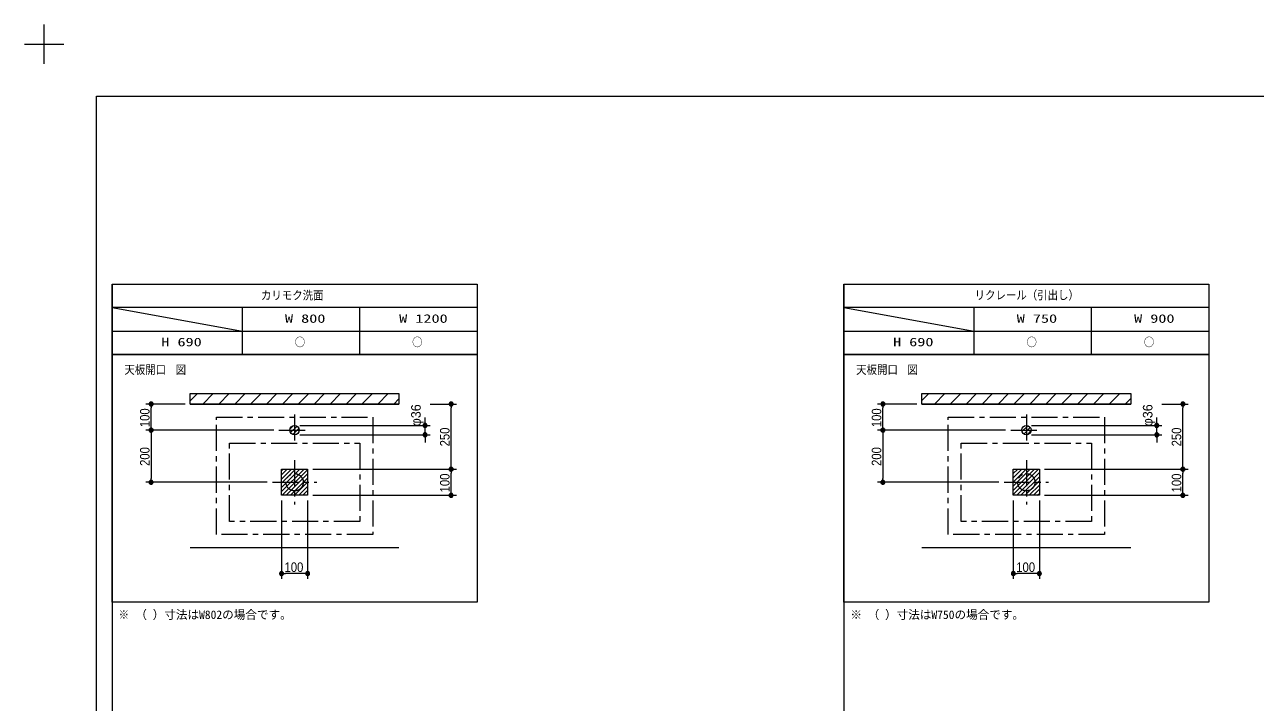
# Model space of a CAD drawing. Units: millimetres, scale not verified. Extents: x -6062 to 6062, y -3045 to 3045.
# Drawn here: x -6062 to -1344, y 446 to 3045 of the extents above; entities that cross this region are included whole.
import ezdxf
from ezdxf.enums import TextEntityAlignment as Align

# ---------------------------------------------------------------- set-up
doc = ezdxf.new("R2010")
doc.units = ezdxf.units.MM
doc.header["$LTSCALE"] = 20
doc.linetypes.add('CHAIN1', pattern=[8, 5, -1, 1, -1])
for name, color, linetype, lineweight in [('0-0_1図面枠', 7, 'Continuous', 9), ('0-2_2寸法-1', 7, 'Continuous', 9), ('0-3_0', 7, 'Continuous', 9), ('0-4_2寸法-2', 7, 'Continuous', 9), ('0-7_3一般', 7, 'Continuous', 9)]:
    doc.layers.add(name, color=color, linetype=linetype, lineweight=lineweight)
doc.styles.add('ＭＳ ゴシック', font='')
doc.styles.add('ＭＳ Ｐゴシック', font='')
doc.styles.get('ＭＳ ゴシック').set_extended_font_data('MS Gothic')
doc.styles.get('ＭＳ Ｐゴシック').set_extended_font_data('MS PGothic')

# ---------------------------------------------------------------- blocks, each defined once
blk = doc.blocks.new('グループ')
at = {"layer": '0-0_1図面枠'}
for p, q in [((-84000, 57900), (-84000, 60900)), ((-85500, 59400), (-82500, 59400))]:
    blk.add_line(p, q, dxfattribs=at)
blk = doc.blocks.new('グループ-2')
at = {"layer": '0-0_1図面枠'}
blk.add_lwpolyline([(-80000, 55400), (80000, 55400), (80000, -55400), (-80000, -55400)], close=True, dxfattribs=at)
blk = doc.blocks.new('図面枠')
at = {"layer": '0-0_1図面枠'}
for name in ['グループ', 'グループ-2']:
    blk.add_blockref(name, (0, 0), dxfattribs=at)
blk = doc.blocks.new('グループ-4')
at = {"layer": '0-0_1図面枠'}
for p, q in [((-78800, 41000), (-78800, -48600)), ((-22700, 41000), (-22700, -48600)), ((-50800, 39200), (-78800, 39200)), ((-78800, 39200), (-68800, 37400)), ((-68800, 35600), (-68800, 39200)), ((-59800, 35600), (-59800, 39200)), ((5300, 39200), (-22700, 39200)), ((-22700, 39200), (-12700, 37400)), ((-12700, 35600), (-12700, 39200)), ((-3700, 35600), (-3700, 39200)), ((-78800, 37400), (-50800, 37400)), ((-22700, 37400), (5300, 37400))]:
    blk.add_line(p, q, dxfattribs=at)
for points in [[(-78800, 41000), (-50800, 41000), (-50800, 35600), (-78800, 35600)], [(-22700, 41000), (5300, 41000), (5300, 35600), (-22700, 35600)], [(-78800, 35600), (-50800, 35600), (-50800, 16600), (-78800, 16600)], [(-22700, 35600), (5300, 35600), (5300, 16600), (-22700, 16600)]]:
    blk.add_lwpolyline(points, close=True, dxfattribs=at)
blk = doc.blocks.new('_Dot')
at = {"layer": '0-3_0'}
for p, q in [((-10, 0), (-20, 0)), ((9.78, 2), (-9.78, 2)), ((7.99, 6), (-7.99, 6)), ((9.16, -3.98), (-9.16, -3.98)), ((6, -7.98), (-6, -7.98))]:
    blk.add_line(p, q, dxfattribs=at)
for points in [[(10, 0), (9.92, 1.25), (9.69, 2.49), (9.3, 3.68), (8.76, 4.82), (8.09, 5.88), (7.29, 6.85), (6.37, 7.71), (5.36, 8.44), (4.26, 9.05), (3.09, 9.51), (1.87, 9.82), (0.63, 9.98), (-0.63, 9.98), (-1.87, 9.82), (-3.09, 9.51), (-4.26, 9.05), (-5.36, 8.44), (-6.37, 7.71), (-7.29, 6.85), (-8.09, 5.88), (-8.76, 4.82), (-9.3, 3.68), (-9.69, 2.49), (-9.92, 1.25), (-10, 0), (0, 0)], [(-10, 0), (-9.92, -1.25), (-9.69, -2.49), (-9.3, -3.68), (-8.76, -4.82), (-8.09, -5.88), (-7.29, -6.85), (-6.37, -7.71), (-5.36, -8.44), (-4.26, -9.05), (-3.09, -9.51), (-1.87, -9.82), (-0.63, -9.98), (0.63, -9.98), (1.87, -9.82), (3.09, -9.51), (4.26, -9.05), (5.36, -8.44), (6.37, -7.71), (7.29, -6.85), (8.09, -5.88), (8.76, -4.82), (9.3, -3.68), (9.69, -2.49), (9.92, -1.25), (10, 0), (0, 0)]]:
    blk.add_lwpolyline(points, close=True, dxfattribs=at)

msp = doc.modelspace()

# ---------------------------------------------------------------- linework, layer by layer
at = {"layer": '0-2_2寸法-1'}
for p, q in [((-5447.5, 1590), (-5597.5, 1590)), ((-5577.5, 1505.01), (-5577.5, 1574.99)), ((-4507.5, 1590), (-4407.5, 1590)), ((-4427.5, 1355.01), (-4427.5, 1574.99)), ((-2642.5, 1590), (-2792.5, 1590)), ((-2772.5, 1505.01), (-2772.5, 1574.99)), ((-1702.5, 1590), (-1602.5, 1590)), ((-1622.5, 1355.01), (-1622.5, 1574.99)), ((-5107.5, 1490), (-5597.5, 1490)), ((-5107.5, 1490), (-5597.5, 1490)), ((-5577.5, 1474.99), (-5577.5, 1305.01)), ((-2302.5, 1490), (-2792.5, 1490)), ((-2302.5, 1490), (-2792.5, 1490)), ((-2772.5, 1474.99), (-2772.5, 1305.01)), ((-4957.5, 1340), (-4407.5, 1340)), ((-4957.5, 1340), (-4407.5, 1340)), ((-4427.5, 1255.01), (-4427.5, 1324.99)), ((-2152.5, 1340), (-1602.5, 1340)), ((-2152.5, 1340), (-1602.5, 1340)), ((-1622.5, 1255.01), (-1622.5, 1324.99)), ((-5132.5, 1290), (-5597.5, 1290)), ((-2327.5, 1290), (-2792.5, 1290)), ((-4957.5, 1240), (-4407.5, 1240)), ((-2152.5, 1240), (-1602.5, 1240)), ((-5077.5, 1220), (-5077.5, 920)), ((-4977.5, 1220), (-4977.5, 920)), ((-2272.5, 1220), (-2272.5, 920)), ((-2172.5, 1220), (-2172.5, 920)), ((-4992.51, 940), (-5062.49, 940)), ((-2187.51, 940), (-2257.49, 940))]:
    msp.add_line(p, q, dxfattribs=at)
at = {"layer": '0-4_2寸法-2'}
for p, q in [((-4527.5, 1523.01), (-4527.5, 1538.01)), ((-1722.5, 1523.01), (-1722.5, 1538.01)), ((-5007.5, 1508), (-4507.5, 1508)), ((-5007.5, 1472), (-4507.5, 1472)), ((-4527.5, 1472), (-4527.5, 1508)), ((-2202.5, 1508), (-1702.5, 1508)), ((-2202.5, 1472), (-1702.5, 1472)), ((-1722.5, 1472), (-1722.5, 1508)), ((-4527.5, 1456.99), (-4527.5, 1441.99)), ((-1722.5, 1456.99), (-1722.5, 1441.99))]:
    msp.add_line(p, q, dxfattribs=at)
at = {"layer": '0-7_3一般'}
for p, q in [((-5427.5, 1602.56), (-5400.06, 1630)), ((-5379.1, 1590), (-5339.1, 1630)), ((-5318.14, 1590), (-5278.14, 1630)), ((-5257.18, 1590), (-5217.18, 1630)), ((-5196.22, 1590), (-5156.22, 1630)), ((-5135.26, 1590), (-5095.26, 1630)), ((-5074.3, 1590), (-5034.3, 1630)), ((-5013.34, 1590), (-4973.34, 1630)), ((-4952.38, 1590), (-4912.38, 1630)), ((-4891.42, 1590), (-4851.42, 1630)), ((-4830.46, 1590), (-4790.46, 1630)), ((-4769.5, 1590), (-4729.5, 1630)), ((-4708.54, 1590), (-4668.54, 1630)), ((-4647.58, 1590), (-4627.5, 1610.08)), ((-2622.5, 1603.4), (-2595.9, 1630)), ((-2574.94, 1590), (-2534.94, 1630)), ((-2513.98, 1590), (-2473.98, 1630)), ((-2453.02, 1590), (-2413.02, 1630)), ((-2392.06, 1590), (-2352.06, 1630)), ((-2331.1, 1590), (-2291.1, 1630)), ((-2270.14, 1590), (-2230.14, 1630)), ((-2209.18, 1590), (-2169.18, 1630)), ((-2148.22, 1590), (-2108.22, 1630)), ((-2087.26, 1590), (-2047.26, 1630)), ((-2026.3, 1590), (-1986.3, 1630)), ((-1965.34, 1590), (-1925.34, 1630)), ((-1904.38, 1590), (-1864.38, 1630)), ((-1843.42, 1590), (-1822.5, 1610.92)), ((-5427.5, 1590), (-4627.5, 1590)), ((-2622.5, 1590), (-1822.5, 1590)), ((-5044.79, 1494.71), (-5032.21, 1507.29)), ((-5042.83, 1480.67), (-5018.17, 1505.33)), ((-5034.19, 1473.31), (-5010.81, 1496.69)), ((-2239.42, 1484.08), (-2216.58, 1506.92)), ((-2232.48, 1475.02), (-2207.52, 1499.98)), ((-2219.17, 1472.33), (-2204.83, 1486.67)), ((-5077.5, 1334), (-5071.5, 1340)), ((-5077.5, 1318), (-5055.5, 1340)), ((-5077.5, 1302), (-5039.5, 1340)), ((-5077.5, 1286), (-5023.5, 1340)), ((-5077.5, 1270), (-5007.5, 1340)), ((-5077.5, 1254), (-4991.5, 1340)), ((-5075.5, 1240), (-4977.5, 1338)), ((-5059.5, 1240), (-4977.5, 1322)), ((-2272.5, 1339), (-2271.5, 1340)), ((-2272.5, 1323), (-2255.5, 1340)), ((-2272.5, 1307), (-2239.5, 1340)), ((-2272.5, 1291), (-2223.5, 1340)), ((-2272.5, 1275), (-2207.5, 1340)), ((-2272.5, 1259), (-2191.5, 1340)), ((-2272.5, 1243), (-2175.5, 1340)), ((-2259.5, 1240), (-2172.5, 1327)), ((-5043.5, 1240), (-4977.5, 1306)), ((-5027.5, 1240), (-4977.5, 1290)), ((-5011.5, 1240), (-4977.5, 1274)), ((-2243.5, 1240), (-2172.5, 1311)), ((-2227.5, 1240), (-2172.5, 1295)), ((-2211.5, 1240), (-2172.5, 1279)), ((-4995.5, 1240), (-4977.5, 1258)), ((-4979.5, 1240), (-4977.5, 1242)), ((-2195.5, 1240), (-2172.5, 1263)), ((-2179.5, 1240), (-2172.5, 1247)), ((-5427.5, 1040), (-4627.5, 1040)), ((-2622.5, 1040), (-1822.5, 1040))]:
    msp.add_line(p, q, dxfattribs=at)
at = {"layer": '0-7_3一般', "linetype": 'CHAIN1'}
for p, q in [((-5027.5, 1550), (-5027.5, 1430)), ((-2222.5, 1550), (-2222.5, 1430)), ((-5087.5, 1490), (-4967.5, 1490)), ((-2282.5, 1490), (-2162.5, 1490)), ((-5027.5, 1375), (-5027.5, 1205)), ((-2222.5, 1375), (-2222.5, 1205)), ((-5112.5, 1290), (-4942.5, 1290)), ((-2307.5, 1290), (-2137.5, 1290))]:
    msp.add_line(p, q, dxfattribs=at)
at = {"layer": '0-7_3一般'}
for points in [[(-5427.5, 1630), (-4627.5, 1630), (-4627.5, 1590), (-5427.5, 1590)], [(-2622.5, 1630), (-1822.5, 1630), (-1822.5, 1590), (-2622.5, 1590)], [(-5077.5, 1340), (-4977.5, 1340), (-4977.5, 1240), (-5077.5, 1240)], [(-5077.5, 1340), (-4977.5, 1340), (-4977.5, 1240), (-5077.5, 1240)], [(-2272.5, 1340), (-2172.5, 1340), (-2172.5, 1240), (-2272.5, 1240)], [(-2272.5, 1340), (-2172.5, 1340), (-2172.5, 1240), (-2272.5, 1240)]]:
    msp.add_lwpolyline(points, close=True, dxfattribs=at)
at = {"layer": '0-7_3一般', "linetype": 'CHAIN1'}
for points in [[(-5327.5, 1540), (-4727.5, 1540), (-4727.5, 1090), (-5327.5, 1090)], [(-2522.5, 1540), (-1922.5, 1540), (-1922.5, 1090), (-2522.5, 1090)], [(-5277.5, 1440), (-4777.5, 1440), (-4777.5, 1140), (-5277.5, 1140)], [(-2472.5, 1440), (-1972.5, 1440), (-1972.5, 1140), (-2472.5, 1140)]]:
    msp.add_lwpolyline(points, close=True, dxfattribs=at)
at = {"layer": '0-7_3一般'}
for centre in [(-5027.5, 1490), (-5027.5, 1490), (-2222.5, 1490), (-2222.5, 1490)]:
    msp.add_circle(centre, 18, dxfattribs=at)
at = {"layer": '0-7_3一般', "linetype": 'CHAIN1'}
for centre in [(-5027.5, 1290), (-2222.5, 1290)]:
    msp.add_circle(centre, 33, dxfattribs=at)

# ---------------------------------------------------------------- block references
at = {"layer": '0-0_1図面枠', "xscale": 0.05, "yscale": 0.05}
for name in ['図面枠', 'グループ-4']:
    msp.add_blockref(name, (-1787.5, 0), dxfattribs=at)
at = {"layer": '0-2_2寸法-1', "xscale": 0.7503418, "yscale": 0.7503418}
for p, rotation in [((-5577.5, 1590), 90), ((-4427.5, 1590), 90), ((-2772.5, 1590), 90), ((-1622.5, 1590), 90), ((-5577.5, 1490), 270), ((-5577.5, 1490), 90), ((-2772.5, 1490), 270), ((-2772.5, 1490), 90), ((-4427.5, 1340), 270), ((-4427.5, 1340), 90), ((-1622.5, 1340), 270), ((-1622.5, 1340), 90), ((-5577.5, 1290), 270), ((-2772.5, 1290), 270), ((-4427.5, 1240), 270), ((-1622.5, 1240), 270), ((-5077.5, 940), 180), ((-2272.5, 940), 180)]:
    msp.add_blockref('_Dot', p, dxfattribs=dict(at, rotation=rotation))
for p in [(-4977.5, 940), (-2172.5, 940)]:
    msp.add_blockref('_Dot', p, dxfattribs=at)
at = {"layer": '0-4_2寸法-2', "xscale": 0.7503418, "yscale": 0.7503418}
for p, rotation in [((-4527.5, 1508), 270), ((-1722.5, 1508), 270), ((-4527.5, 1472), 90), ((-1722.5, 1472), 90)]:
    msp.add_blockref('_Dot', p, dxfattribs=dict(at, rotation=rotation))

# ---------------------------------------------------------------- texts
at = {"layer": '0-0_1図面枠', "style": 'ＭＳ ゴシック'}
for s, width, p in [('リクレール（引出し）', 0.9, (-2420.67, 1981.44)), ('カリモク洗面', 0.9, (-5156.39, 1980.86)), ('W 800', 1.4, (-5064.45, 1891.74)), ('W 1200', 1.4, (-4626.75, 1891.74)), ('W 750', 1.4, (-2259.45, 1891.74)), ('W 900', 1.4, (-1809.45, 1891.74)), ('H 690', 1.4, (-5538.49, 1801.74)), ('○', 0.9, (-5027.09, 1801.25)), ('○', 0.9, (-4577.09, 1801.25)), ('H 690', 1.4, (-2733.49, 1801.74)), ('○', 0.9, (-2222.09, 1801.25)), ('○', 0.9, (-1772.09, 1801.25)), ('天板開口', 0.9, (-5680, 1695.64)), ('図', 0.9, (-5483.27, 1695.64)), ('天板開口', 0.9, (-2875, 1695.64)), ('図', 0.9, (-2678.27, 1695.64)), ('※', 0.9, (-5702.1, 756.01))]:
    msp.add_text(s, height=32.55, dxfattribs=dict(at, width=width)).set_placement(p, align=Align.BOTTOM_LEFT)
for s, p in [('（ ）寸法はW802の場合です。', (-5637.93, 756.01)), ('※ （ ）寸法はW750の場合です。', (-2897.1, 756.01))]:
    msp.add_text(s, height=32.55, dxfattribs=at).set_placement(p, align=Align.BOTTOM_LEFT)
at = {"layer": '0-2_2寸法-1', "style": 'ＭＳ Ｐゴシック', "width": 0.9}
for s, p in [('100', (-5572.54, 1501.39)), ('100', (-2767.54, 1501.39)), ('250', (-4422.54, 1427.72)), ('250', (-1617.54, 1427.72)), ('200', (-5572.54, 1352.72)), ('200', (-2767.54, 1352.72)), ('100', (-4422.54, 1251.39)), ('100', (-1617.54, 1251.39))]:
    msp.add_text(s, height=36.66, rotation=90, dxfattribs=at).set_placement(p, align=Align.BOTTOM_LEFT)
for p in [(-5066.11, 935.04), (-2261.11, 935.04)]:
    msp.add_text('100', height=36.66, dxfattribs=at).set_placement(p, align=Align.BOTTOM_LEFT)
at = {"layer": '0-4_2寸法-2', "style": 'ＭＳ Ｐゴシック'}
for p in [(-4533.06, 1504.57), (-1728.06, 1504.57)]:
    msp.add_text('φ36', height=36.66, rotation=90, dxfattribs=at).set_placement(p, align=Align.BOTTOM_LEFT)

doc.saveas('drawing.dxf')
